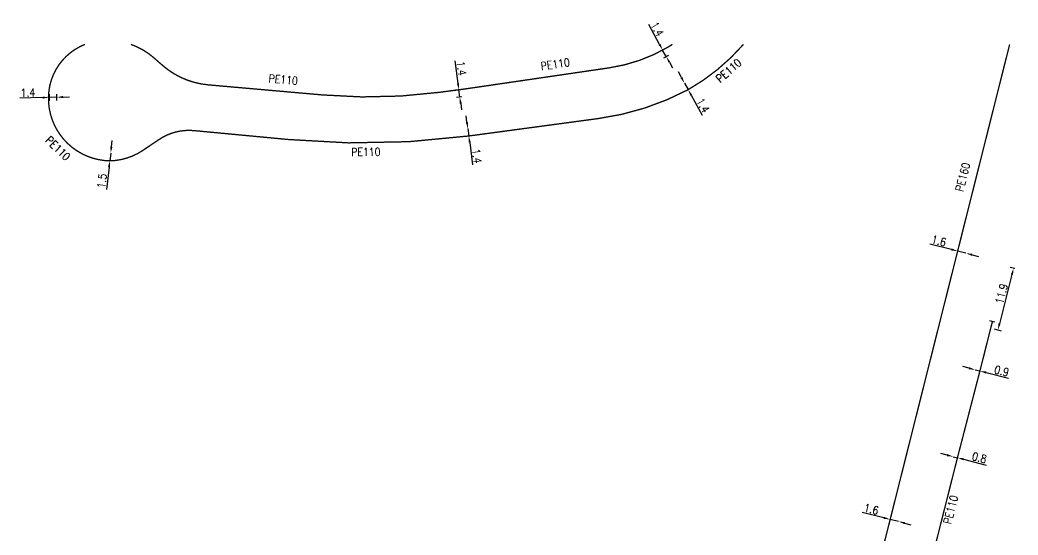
# Model space of a CAD drawing. Header units: millimetres. Extents: x 138998 to 140015, y 127998 to 129006.
# Drawn here: x 139702.5 to 139889.5, y 128908.1 to 129004.6 of the extents above; entities that cross this region are included whole.
import ezdxf
from ezdxf.enums import TextEntityAlignment as Align

# ---------------------------------------------------------------- set-up
doc = ezdxf.new("R2010")
doc.units = ezdxf.units.MM
doc.header["$PDMODE"] = 34
doc.linetypes.add('L_25_PE', pattern=[2000, 1000, 1000])
doc.layers.get('0').update_dxf_attribs({"linetype": 'CONTINUOUS'})
doc.layers.get('DEFPOINTS').update_dxf_attribs({"linetype": 'CONTINUOUS'})
doc.layers.add('L_150', color=1, linetype='CONTINUOUS')
doc.layers.add('L_340', color=7, linetype='CONTINUOUS')
doc.styles.add('G_ROMANS', font='ROMANS.SHX', dxfattribs={"width": 0.75})
doc.styles.get("Standard").update_dxf_attribs({"font": 'romans.shx', "width": 0.85})
doc.dimstyles.get("Standard").update_dxf_attribs({"dimtxt": 1.5, "dimasz": 1.2, "dimexe": 0.625, "dimexo": 0.625, "dimgap": 0.25, "dimtad": 1, "dimdec": 1, "dimzin": 0, "dimdsep": 46, "dimtxsty": 'Standard', "dimcen": -0.5, "dimadec": 0, "dimazin": 0, "dimtfac": 1, "dimtdec": 1, "dimtmove": 0, "dimatfit": 3, "dimfxl": 0, "dimtolj": 1, "dimtzin": 0, "dimarcsym": 0})

# ---------------------------------------------------------------- blocks, each defined once
blk = doc.blocks.new('*D295')
at = {"layer": 'DEFPOINTS', "color": 0, "linetype": 'Continuous', "transparency": 16777216}
for p in [(139865.53, 128910.99), (139867.08, 128910.6), (139867.08, 128910.6)]:
    blk.add_point(p, dxfattribs=at)
at = {"layer": 'L_150', "color": 0, "linetype": 'Continuous', "lineweight": -2, "transparency": 16777216}
for p, q in [((139864.36, 128911.29), (139860.3, 128912.32)), ((139867.08, 128910.6), (139865.53, 128910.99)), ((139868.24, 128910.31), (139869.4, 128910.01))]:
    blk.add_line(p, q, dxfattribs=at)
at = {"layer": 'L_150', "color": 0, "linetype": 'Continuous', "transparency": 16777216}
for points in [[(139864.41, 128911.48), (139864.31, 128911.09), (139865.53, 128910.99)], [(139868.29, 128910.5), (139868.19, 128910.11), (139867.08, 128910.6)]]:
    blk.add_solid(points, dxfattribs=at)
at = {"layer": 'L_150', "color": 0, "linetype": 'Continuous', "transparency": 16777216, "insert": (139861.99, 128912.92), "char_height": 1.5, "attachment_point": 5, "rotation": 345.799}
blk.add_mtext('\\A1;1.6', dxfattribs=at)
blk = doc.blocks.new('*D296')
at = {"layer": 'DEFPOINTS', "color": 0, "linetype": 'Continuous', "transparency": 16777216}
for p in [(139878.17, 128961.27), (139879.72, 128960.87), (139879.72, 128960.87)]:
    blk.add_point(p, dxfattribs=at)
at = {"layer": 'L_150', "color": 0, "linetype": 'Continuous', "lineweight": -2, "transparency": 16777216}
for p, q in [((139877.01, 128961.56), (139872.95, 128962.59)), ((139879.72, 128960.87), (139878.17, 128961.27)), ((139880.89, 128960.58), (139882.05, 128960.28))]:
    blk.add_line(p, q, dxfattribs=at)
at = {"layer": 'L_150', "color": 0, "linetype": 'Continuous', "transparency": 16777216}
for points in [[(139877.06, 128961.76), (139876.96, 128961.37), (139878.17, 128961.27)], [(139880.93, 128960.77), (139880.84, 128960.38), (139879.72, 128960.87)]]:
    blk.add_solid(points, dxfattribs=at)
at = {"layer": 'L_150', "color": 0, "linetype": 'Continuous', "transparency": 16777216, "insert": (139874.64, 128963.19), "char_height": 1.5, "attachment_point": 5, "rotation": 345.7765}
blk.add_mtext('\\A1;1.6', dxfattribs=at)
blk = doc.blocks.new('*D297')
at = {"layer": 'DEFPOINTS', "color": 0, "linetype": 'Continuous', "transparency": 16777216}
for p in [(139786.41, 128984.22), (139786.41, 128984.22), (139786.6, 128982.84)]:
    blk.add_point(p, dxfattribs=at)
at = {"layer": 'L_150', "color": 0, "linetype": 'Continuous', "lineweight": -2, "transparency": 16777216}
for p, q in [((139786.25, 128985.41), (139786.09, 128986.6)), ((139786.41, 128984.22), (139786.6, 128982.84)), ((139786.76, 128981.65), (139787.32, 128977.44))]:
    blk.add_line(p, q, dxfattribs=at)
at = {"layer": 'L_150', "color": 0, "linetype": 'Continuous', "transparency": 16777216}
for points in [[(139786.45, 128985.44), (139786.05, 128985.39), (139786.41, 128984.22)], [(139786.95, 128981.67), (139786.56, 128981.62), (139786.6, 128982.84)]]:
    blk.add_solid(points, dxfattribs=at)
at = {"layer": 'L_150', "color": 0, "linetype": 'Continuous', "transparency": 16777216, "insert": (139788.11, 128979.08), "char_height": 1.5, "attachment_point": 5, "rotation": 277.6771}
blk.add_mtext('\\A1;1.4', dxfattribs=at)
blk = doc.blocks.new('*D298')
at = {"layer": 'DEFPOINTS', "color": 0, "linetype": 'Continuous', "transparency": 16777216}
for p in [(139785.74, 128991.63), (139785.92, 128990.25), (139784.92, 128990.11)]:
    blk.add_point(p, dxfattribs=at)
at = {"layer": 'L_150', "color": 0, "linetype": 'Continuous', "lineweight": -2, "transparency": 16777216}
for p, q in [((139784.58, 128992.69), (139784.02, 128996.9)), ((139785.12, 128991.55), (139784.12, 128991.42)), ((139784.92, 128990.11), (139784.74, 128991.5)), ((139785.31, 128990.16), (139784.3, 128990.03)), ((139785.08, 128988.92), (139785.24, 128987.73))]:
    blk.add_line(p, q, dxfattribs=at)
at = {"layer": 'L_150', "color": 0, "linetype": 'Continuous', "transparency": 16777216}
for points in [[(139784.78, 128992.72), (139784.38, 128992.66), (139784.74, 128991.5)], [(139785.28, 128988.95), (139784.88, 128988.9), (139784.92, 128990.11)]]:
    blk.add_solid(points, dxfattribs=at)
at = {"layer": 'L_150', "color": 0, "linetype": 'Continuous', "transparency": 16777216, "insert": (139785.21, 128995.52), "char_height": 1.5, "attachment_point": 5, "rotation": 277.5917}
blk.add_mtext('\\A1;1.4', dxfattribs=at)
blk = doc.blocks.new('*D299')
at = {"layer": 'DEFPOINTS', "color": 0, "linetype": 'Continuous', "transparency": 16777216}
for p in [(139827.01, 128992.74), (139827.01, 128992.74), (139827.69, 128991.52)]:
    blk.add_point(p, dxfattribs=at)
at = {"layer": 'L_150', "color": 0, "linetype": 'Continuous', "lineweight": -2, "transparency": 16777216}
for p, q in [((139826.43, 128993.79), (139825.85, 128994.84)), ((139827.01, 128992.74), (139827.69, 128991.52)), ((139828.27, 128990.47), (139830.33, 128986.75))]:
    blk.add_line(p, q, dxfattribs=at)
at = {"layer": 'L_150', "color": 0, "linetype": 'Continuous', "transparency": 16777216}
for points in [[(139826.6, 128993.89), (139826.25, 128993.69), (139827.01, 128992.74)], [(139828.44, 128990.56), (139828.09, 128990.37), (139827.69, 128991.52)]]:
    blk.add_solid(points, dxfattribs=at)
at = {"layer": 'L_150', "color": 0, "linetype": 'Continuous', "transparency": 16777216, "insert": (139830.46, 128988.57), "char_height": 1.5, "attachment_point": 5, "rotation": 298.9592}
blk.add_mtext('\\A1;1.4', dxfattribs=at)
blk = doc.blocks.new('*D300')
at = {"layer": 'DEFPOINTS', "color": 0, "linetype": 'Continuous', "transparency": 16777216}
for p in [(139823.59, 128997.71), (139823.89, 128999.48), (139824.56, 128998.25)]:
    blk.add_point(p, dxfattribs=at)
at = {"layer": 'L_150', "color": 0, "linetype": 'Continuous', "lineweight": -2, "transparency": 16777216}
for p, q in [((139822.34, 128999.99), (139820.29, 129003.72)), ((139823.34, 128999.18), (139822.37, 128998.64)), ((139823.59, 128997.71), (139822.91, 128998.94)), ((139824.02, 128997.95), (139823.04, 128997.41)), ((139824.17, 128996.66), (139824.75, 128995.61))]:
    blk.add_line(p, q, dxfattribs=at)
at = {"layer": 'L_150', "color": 0, "linetype": 'Continuous', "transparency": 16777216}
for points in [[(139822.51, 129000.09), (139822.16, 128999.9), (139822.91, 128998.94)], [(139824.34, 128996.76), (139823.99, 128996.57), (139823.59, 128997.71)]]:
    blk.add_solid(points, dxfattribs=at)
at = {"layer": 'L_150', "color": 0, "linetype": 'Continuous', "transparency": 16777216, "insert": (139821.9, 129002.86), "char_height": 1.5, "attachment_point": 5, "rotation": 298.8317}
blk.add_mtext('\\A1;1.4', dxfattribs=at)
blk = doc.blocks.new('*D301')
at = {"layer": 'DEFPOINTS', "color": 0, "linetype": 'Continuous', "transparency": 16777216}
for p in [(139719.51, 128979.62), (139719.51, 128979.62), (139719.34, 128978.18)]:
    blk.add_point(p, dxfattribs=at)
at = {"layer": 'L_150', "color": 0, "linetype": 'Continuous', "lineweight": -2, "transparency": 16777216}
for p, q in [((139719.65, 128980.81), (139719.79, 128982)), ((139719.51, 128979.62), (139719.34, 128978.18)), ((139719.2, 128976.98), (139718.71, 128972.82))]:
    blk.add_line(p, q, dxfattribs=at)
at = {"layer": 'L_150', "color": 0, "linetype": 'Continuous', "transparency": 16777216}
for points in [[(139719.45, 128980.83), (139719.85, 128980.78), (139719.51, 128979.62)], [(139719, 128977.01), (139719.4, 128976.96), (139719.34, 128978.18)]]:
    blk.add_solid(points, dxfattribs=at)
at = {"layer": 'L_150', "color": 0, "linetype": 'Continuous', "transparency": 16777216, "insert": (139717.89, 128974.42), "char_height": 1.5, "attachment_point": 5, "rotation": 83.2891}
blk.add_mtext('\\A1;1.5', dxfattribs=at)
blk = doc.blocks.new('*D302')
at = {"layer": 'DEFPOINTS', "color": 0, "linetype": 'Continuous', "transparency": 16777216}
for p in [(139707.94, 128991.29), (139709.34, 128991.33), (139709.38, 128990.1)]:
    blk.add_point(p, dxfattribs=at)
at = {"layer": 'L_150', "color": 0, "linetype": 'Continuous', "lineweight": -2, "transparency": 16777216}
for p, q in [((139707.96, 128990.66), (139707.99, 128989.44)), ((139709.36, 128990.7), (139709.39, 128989.48)), ((139706.78, 128990.03), (139702.52, 128989.91)), ((139709.38, 128990.1), (139707.98, 128990.06)), ((139710.58, 128990.14), (139711.77, 128990.17))]:
    blk.add_line(p, q, dxfattribs=at)
at = {"layer": 'L_150', "color": 0, "linetype": 'Continuous', "transparency": 16777216}
for points in [[(139706.77, 128990.23), (139706.78, 128989.83), (139707.98, 128990.06)], [(139710.57, 128990.34), (139710.58, 128989.94), (139709.38, 128990.1)]]:
    blk.add_solid(points, dxfattribs=at)
at = {"layer": 'L_150', "color": 0, "linetype": 'Continuous', "transparency": 16777216, "insert": (139704.01, 128990.95), "char_height": 1.5, "attachment_point": 5, "rotation": 1.5854}
blk.add_mtext('\\A1;1.4', dxfattribs=at)
blk = doc.blocks.new('*D337')
at = {"layer": 'DEFPOINTS', "color": 0, "linetype": 'Continuous', "ltscale": 0.1, "transparency": 16777216}
for p in [(139881.47, 128939.03), (139881.47, 128939.03), (139882.34, 128938.81)]:
    blk.add_point(p, dxfattribs=at)
at = {"layer": 'L_150', "color": 0, "linetype": 'Continuous', "lineweight": -2, "ltscale": 0.1, "transparency": 16777216}
for p, q in [((139880.3, 128939.33), (139879.14, 128939.62)), ((139881.47, 128939.03), (139882.34, 128938.81)), ((139883.5, 128938.52), (139887.68, 128937.46))]:
    blk.add_line(p, q, dxfattribs=at)
at = {"layer": 'L_150', "color": 0, "linetype": 'Continuous', "ltscale": 0.1, "transparency": 16777216}
for points in [[(139880.35, 128939.52), (139880.25, 128939.13), (139881.47, 128939.03)], [(139883.55, 128938.71), (139883.45, 128938.32), (139882.34, 128938.81)]]:
    blk.add_solid(points, dxfattribs=at)
at = {"layer": 'L_150', "color": 0, "linetype": 'Continuous', "ltscale": 0.1, "transparency": 16777216, "insert": (139886.42, 128938.81), "char_height": 1.5, "attachment_point": 5, "rotation": 345.823}
blk.add_mtext('\\A1;0.9', dxfattribs=at)
blk = doc.blocks.new('*D338')
at = {"layer": 'DEFPOINTS', "color": 0, "linetype": 'Continuous', "ltscale": 0.1, "transparency": 16777216}
for p in [(139877.35, 128922.75), (139877.35, 128922.75), (139878.13, 128922.55)]:
    blk.add_point(p, dxfattribs=at)
at = {"layer": 'L_150', "color": 0, "linetype": 'Continuous', "lineweight": -2, "ltscale": 0.1, "transparency": 16777216}
for p, q in [((139876.19, 128923.04), (139875.03, 128923.34)), ((139877.35, 128922.75), (139878.13, 128922.55)), ((139879.29, 128922.26), (139883.53, 128921.19))]:
    blk.add_line(p, q, dxfattribs=at)
at = {"layer": 'L_150', "color": 0, "linetype": 'Continuous', "ltscale": 0.1, "transparency": 16777216}
for points in [[(139876.24, 128923.24), (139876.14, 128922.85), (139877.35, 128922.75)], [(139879.34, 128922.45), (139879.24, 128922.07), (139878.13, 128922.55)]]:
    blk.add_solid(points, dxfattribs=at)
at = {"layer": 'L_150', "color": 0, "linetype": 'Continuous', "ltscale": 0.1, "transparency": 16777216, "insert": (139882.24, 128922.55), "char_height": 1.5, "attachment_point": 5, "rotation": 345.823}
blk.add_mtext('\\A1;0.8', dxfattribs=at)
blk = doc.blocks.new('L_340_07')
at = {"color": 0, "linetype": 'Continuous', "const_width": 0.25, "flags": 128}
blk.add_lwpolyline([(0, 0), (1.25, 0)], dxfattribs=at)
at = {"color": 0, "linetype": 'Continuous', "flags": 128}
blk.add_lwpolyline([(1.25, -0.5), (1.25, 0.5)], dxfattribs=at)
at = {"color": 0, "linetype": 'Continuous', "style": 'G_ROMANS', "width": 0.75, "flags": 3}
for tag, p in [('DEF_LEG', (0.72, -3.47)), ('DEF_COUP', (0.72, -5.97)), ('DEF_TYPE', (0.72, -8.47))]:
    blk.add_attdef(tag, text='', height=1.2, dxfattribs=at).set_placement(p, align=Align.MIDDLE)
blk = doc.blocks.new('*D339')
at = {"layer": 'DEFPOINTS', "color": 0, "linetype": 'Continuous', "transparency": 16777216}
for p in [(139889.45, 128957.84), (139884.37, 128946.85), (139885.72, 128946.51)]:
    blk.add_point(p, dxfattribs=at)
at = {"layer": 'L_340', "color": 0, "linetype": 'Continuous', "lineweight": -2, "transparency": 16777216}
for p, q in [((139888.34, 128956.89), (139886.02, 128947.67)), ((139888.85, 128958), (139888.03, 128958.2)), ((139884.98, 128946.7), (139886.33, 128946.36))]:
    blk.add_line(p, q, dxfattribs=at)
at = {"layer": 'L_340', "color": 0, "linetype": 'Continuous', "transparency": 16777216}
for points in [[(139888.15, 128956.93), (139888.54, 128956.84), (139888.64, 128958.05)], [(139885.82, 128947.72), (139886.21, 128947.63), (139885.72, 128946.51)]]:
    blk.add_solid(points, dxfattribs=at)
at = {"layer": 'L_340', "color": 0, "linetype": 'Continuous', "transparency": 16777216, "insert": (139886.4, 128953.27), "char_height": 1.5, "attachment_point": 5, "rotation": 75.823}
blk.add_mtext('\\A1;11.9', dxfattribs=at)

msp = doc.modelspace()

# ---------------------------------------------------------------- linework, layer by layer
at = {"layer": 'L_150', "linetype": 'L_25_PE', "const_width": 0.25, "flags": 128}
msp.add_lwpolyline([(139714.69, 129000, 0.275742), (139707.94, 128991.29, 0.444471), (139719.34, 128978.18, 0.139918), (139725.44, 128980.07), (139728.55, 128982.17, -0.173827), (139735.09, 128983.85), (139752.79, 128982.18, 0.056525), (139786.6, 128982.84), (139810.89, 128986.11, 0.088813), (139827.69, 128991.52, 0.084109), (139838.04, 129000)], format="xyb", dxfattribs=at)
at = {"layer": 'L_150', "linetype": 'L_25_PE', "const_width": 0.25}
msp.add_lwpolyline([(139824.73, 129000, -0.0082), (139823.89, 128999.48, -0.096617), (139812.92, 128995.61), (139785.74, 128991.63), (139781.17, 128991.03, -0.055072), (139759.21, 128990.53), (139737.79, 128992.42, -0.15858), (139729.25, 128996.05), (139727.52, 128997.56, 0.093641), (139723.31, 129000)], format="xyb", dxfattribs=at)
at = {"layer": 'L_150', "linetype": 'L_25_PE', "flags": 128}
msp.add_lwpolyline([(139887.91, 129000, 0.25, 0.25, 0), (139878.17, 128961.27, 0.25, 0.25, 0), (139865.53, 128910.99, 0.25, 0.25, 0), (139853.76, 128864.46, 0.25, 0.25, 0), (139852.52, 128859.55, 0.25, 0.25, 0.01251), (139847, 128835.15, 0.25, 0.25, 0), (139842.79, 128814.12, 0.25, 0.25, 0), (139840.16, 128800.96, 0.25, 0.25, 0), (139838.09, 128790.59, 0.25, 0.25, 0), (139834.8, 128774.15, 0.25, 0.25, 0), (139834.49, 128772.61, 0.25, 0.25, -0.107513), (139820.29, 128740.89, 0.25, 0.25, 0), (139820.29, 128740.89, 0.25, 0.25, 0), (139815.62, 128734.63, 0.25, 0.25, 0), (139811.81, 128730.01, 0.25, 0.25, 0), (139807.6, 128724.35, 0.25, 0.25, 0), (139807.6, 128724.35, 0.25, 0.25, -0.071533), (139784.63, 128699.74, 0.25, 0.25, 0), (139784.63, 128699.74, 0.25, 0.25, 0), (139784.63, 128699.74, 0.25, 0.25, -0.004923), (139779.16, 128695.43, 0, 0, 0)], format="xyseb", dxfattribs=at)
at = {"layer": 'L_150', "linetype": 'L_25_PE', "ltscale": 0.1, "flags": 128}
msp.add_lwpolyline([(140000, 128812.87, 0.25, 0.25, 0), (139995.46, 128813.92, 0.25, 0.25, 0), (139985.82, 128816.51, 0.25, 0.25, 0), (139972.6, 128820.56, 0.25, 0.25, 0), (139961.7, 128824.61, 0.25, 0.25, 0), (139947.2, 128830.84, 0.25, 0.25, 0), (139935.2, 128836.88, 0.25, 0.25, 0), (139932.11, 128838.58, 0.25, 0.25, 0), (139924.61, 128842.83, 0.25, 0.25, 0), (139913.4, 128849.73, 0.25, 0.25, 0), (139905.86, 128854.99, 0.25, 0.25, 0), (139894.85, 128863.51, 0.25, 0.25, 0), (139884.26, 128872.56, 0.25, 0.25, 0), (139877.44, 128878.67, 0.25, 0.25, 0), (139871.49, 128883.78, 0.25, 0.25, 0), (139870.02, 128885.22, 0.25, 0.25, 0), (139869.47, 128886.32, 0.25, 0.25, 0), (139869.31, 128887.55, 0.25, 0.25, 0), (139870.5, 128892.37, 0.25, 0.25, 0), (139878.13, 128922.55, 0.25, 0.25, 0), (139882.34, 128938.81, 0.25, 0.25, 0), (139884.37, 128946.85, 0, 0, 0)], format="xyseb", dxfattribs=at)

# ---------------------------------------------------------------- block references
at = {"layer": 'L_340', "rotation": 75.82298585117816}
msp.add_blockref('L_340_07', (139884.37, 128946.85), dxfattribs=at)

# ---------------------------------------------------------------- texts
at = {"layer": 'L_150', "linetype": 'Continuous', "width": 0.85}
for s, rotation, p in [('PE110', 8.3201, (139802.79, 128996.29)), ('PE110', 41.0014, (139835.29, 128995.09)), ('PE110', 354.976, (139751.84, 128993.4)), ('PE110', 315.845, (139709.63, 128980.52)), ('PE110', 0.7524, (139767.32, 128979.86)), ('PE160', 75.8799, (139879.12, 128975.15))]:
    msp.add_text(s, height=1.5, rotation=rotation, dxfattribs=at).set_placement(p, align=Align.MIDDLE)
at = {"layer": 'L_150', "linetype": 'Continuous', "ltscale": 0.1, "width": 0.85}
msp.add_text('PE110', height=1.5, rotation=75.8172, dxfattribs=at).set_placement((139876.92, 128909.99))

# ---------------------------------------------------------------- dimensions: what is measured, and where the dimension line sits
at = {"layer": 'L_150', "linetype": 'Continuous'}
for base, p1, p2, angle, picture, middle in [((139823.59, 128997.71), (139823.89, 128999.48), (139824.56, 128998.25), 118.8317, '*D300', (139821.02, 129002.38)), ((139784.92, 128990.11), (139785.74, 128991.63), (139785.92, 128990.25), 97.5917, '*D298', (139784.22, 128995.39)), ((139827.01, 128992.74), (139827.69, 128991.52), (139827.01, 128992.74), 298.9592, '*D299', (139829.59, 128988.08)), ((139709.38, 128990.1), (139707.94, 128991.29), (139709.34, 128991.33), 181.5854, '*D302', (139704.04, 128989.95)), ((139786.41, 128984.22), (139786.6, 128982.84), (139786.41, 128984.22), 277.6771, '*D297', (139787.12, 128978.95)), ((139719.507, 128979.616), (139719.3376, 128978.1759), (139719.507, 128979.616), 263.2891, '*D301', (139718.8824, 128974.308)), ((139879.72, 128960.87), (139878.17, 128961.27), (139879.72, 128960.87), 165.7765, '*D296', (139874.4, 128962.22)), ((139867.08, 128910.6), (139865.53, 128910.99), (139867.08, 128910.6), 165.799, '*D295', (139861.75, 128911.95))]:
    dim = msp.add_linear_dim(base=base, p1=p1, p2=p2, angle=angle, dimstyle='Standard', dxfattribs=at)
    dim.commit()
    dim.dimension.update_dxf_attribs({"geometry": picture, "text_midpoint": middle, "dimtype": 160})
at = {"layer": 'L_150', "linetype": 'Continuous', "ltscale": 0.1}
for base, p1, p2, picture, middle in [((139881.47, 128939.03), (139882.34, 128938.81), (139881.47, 128939.03), '*D337', (139886.17, 128937.84)), ((139877.35, 128922.75), (139878.13, 128922.55), (139877.35, 128922.75), '*D338', (139881.99, 128921.58))]:
    dim = msp.add_linear_dim(base=base, p1=p1, p2=p2, angle=345.823, dimstyle='Standard', dxfattribs=at)
    dim.commit()
    dim.dimension.update_dxf_attribs({"geometry": picture, "text_midpoint": middle, "dimtype": 160})
at = {"layer": 'L_340', "linetype": 'Continuous'}
dim = msp.add_linear_dim(base=(139885.72, 128946.51), p1=(139889.45, 128957.84), p2=(139884.37, 128946.85), angle=75.823, dimstyle='Standard', dxfattribs=at)
dim.commit()
dim.dimension.update_dxf_attribs({"geometry": '*D339', "text_midpoint": (139887.37, 128953.03), "dimtype": 160})

doc.saveas('drawing.dxf')
